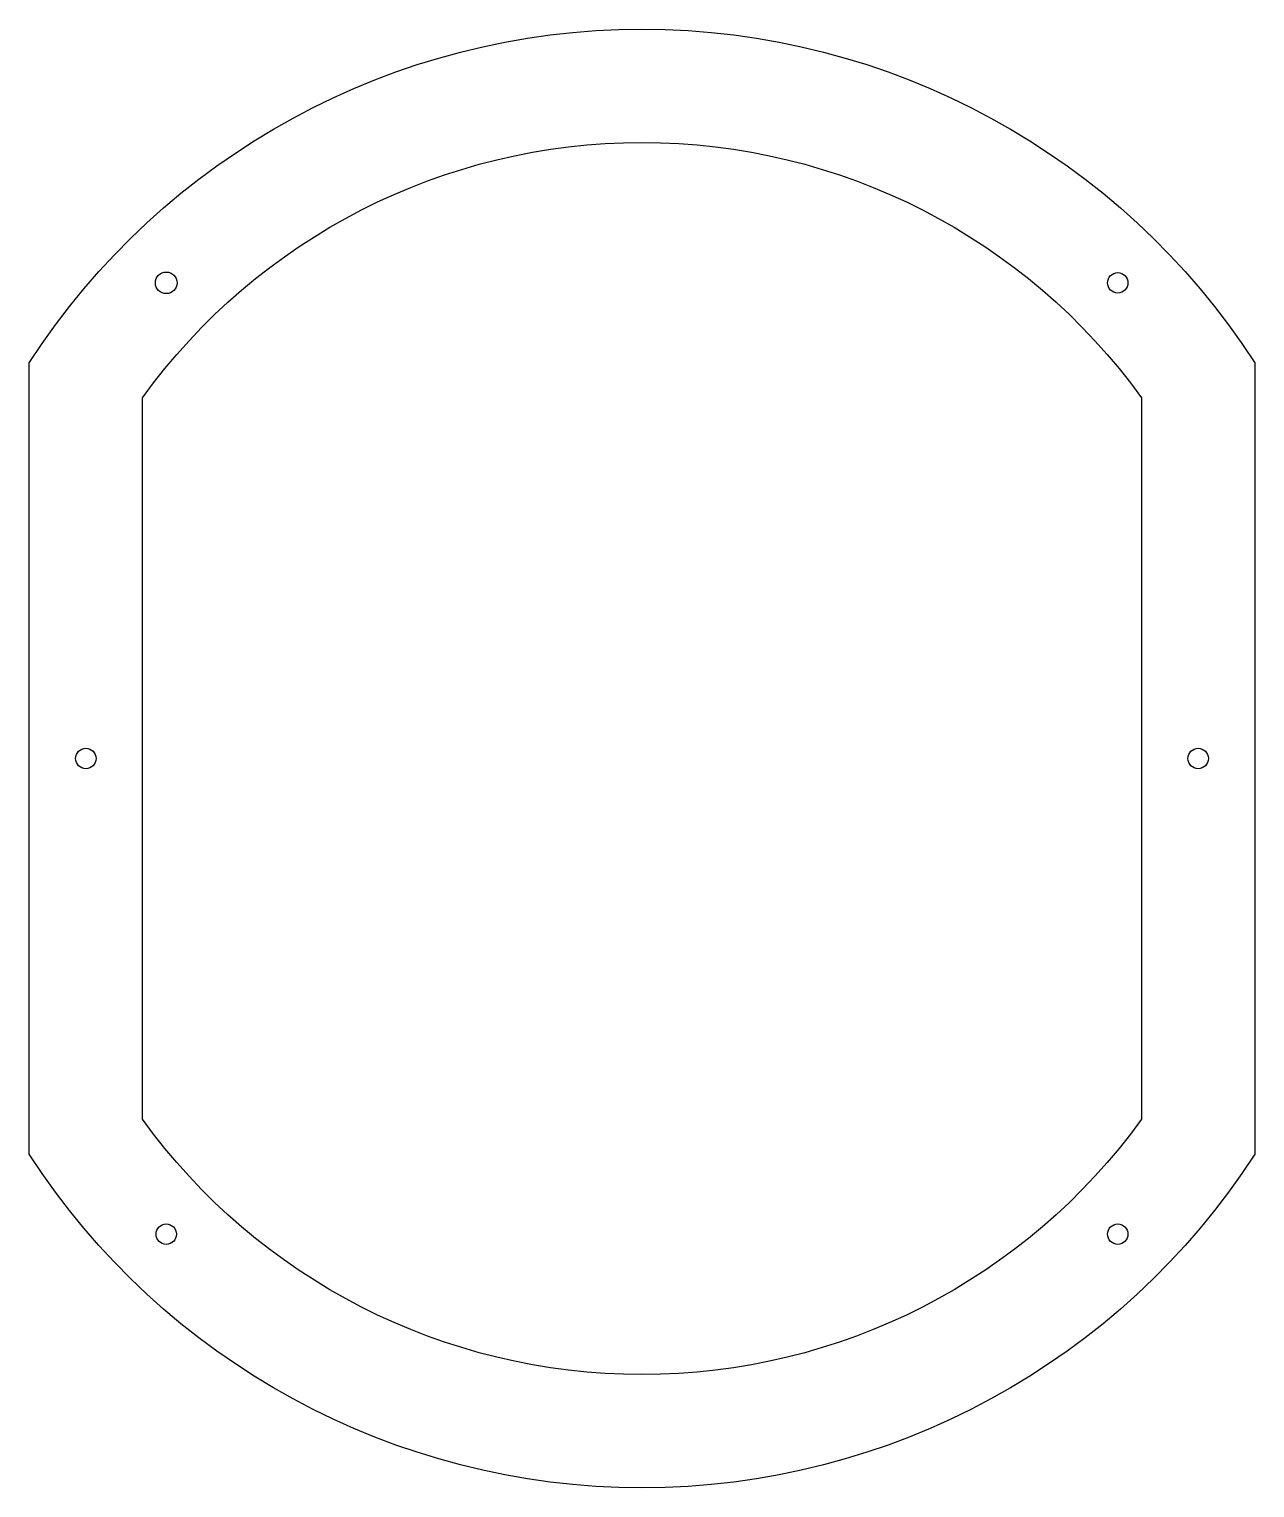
# Model space of a CAD drawing. Header units: inches. Extents: x -730 to -189, y -162 to 482.
import ezdxf

# ---------------------------------------------------------------- set-up
doc = ezdxf.new("R2010")
doc.units = ezdxf.units.IN
doc.header["$MEASUREMENT"] = 0

msp = doc.modelspace()

# ---------------------------------------------------------------- linework, layer by layer
msp.add_lwpolyline([(-730.4, -14.91), (-730.4, 334.45, -0.544614), (-189.4, 334.45), (-189.4, -14.91, -0.544614)], format="xyb", close=True)
msp.add_lwpolyline([(-680.4, 0.51), (-680.4, 319.03, -0.511292), (-239.4, 319.03), (-239.4, 0.51, -0.511292), (-680.4, 0.51, 0.126404)], format="xyb")
at = {"linetype": 'Continuous', "lineweight": 25}
for centre, radius in [((-669.9, 369.77), 4.77), ((-249.9, 369.77), 4.5), ((-705.4, 159.77), 4.5), ((-214.4, 159.77), 4.5), ((-669.9, -50.23), 4.5), ((-249.9, -50.23), 4.5)]:
    msp.add_circle(centre, radius, dxfattribs=at)

doc.saveas('drawing.dxf')
